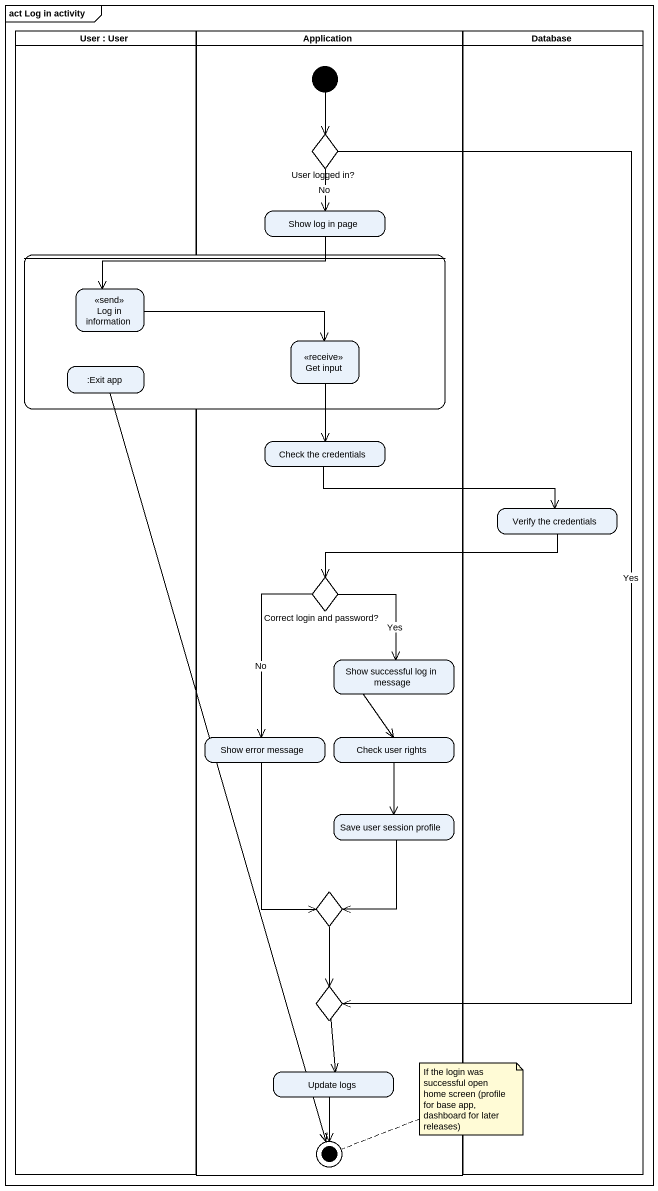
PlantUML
@startuml
mainframe act Log in activity
hide empty description
state "User : User" as User <<partition>>
state Application <<partition>> {
  state "User logged in?" as User_logged_in <<choice>>
  state "Show log in page" as Show_log_in_page
  state "Check the credentials" as Check_the_credentials
  state "Correct login and password?" as Correct_login_and_password <<choice>>
  state "Show successful log in message" as Show_successful_log_in
  state "Show error message" as Show_error_message
  state "Check user rights" as Check_user_rights
  state "Save user session profile" as Save_user_session_profile
  state choice1 <<choice>>
  state choice2 <<choice>>
  state "Update logs" as Update_logs
  state final1 <<end>>
  [*] --> User_logged_in
}
state "Database" as Database_ <<partition>> {
  state "Verify the credentials" as Verify_the_credentials
}
state " " as state1 {
  state "Log in information" as Log_in_information <<send>>
  state "Get input" as Get_input <<receive>>
  state ":Exit app" as Exit_app
}
User_logged_in --> Show_log_in_page : No
User_logged_in --> choice2 : Yes
Show_log_in_page -left-> Log_in_information
Log_in_information -right-> Get_input
Get_input --> Check_the_credentials
Exit_app --> final1
Check_the_credentials -right-> Verify_the_credentials
Verify_the_credentials -left-> Correct_login_and_password
Correct_login_and_password --> Show_successful_log_in : Yes
Correct_login_and_password --> Show_error_message : No
Show_successful_log_in --> Check_user_rights
Show_error_message --> choice1
Check_user_rights --> Save_user_session_profile
Save_user_session_profile --> choice1
choice1 --> choice2
choice2 --> Update_logs
Update_logs --> final1
note right of final1 : If the login was successful open home screen (profile for base app, dashboard for later releases)
@enduml
